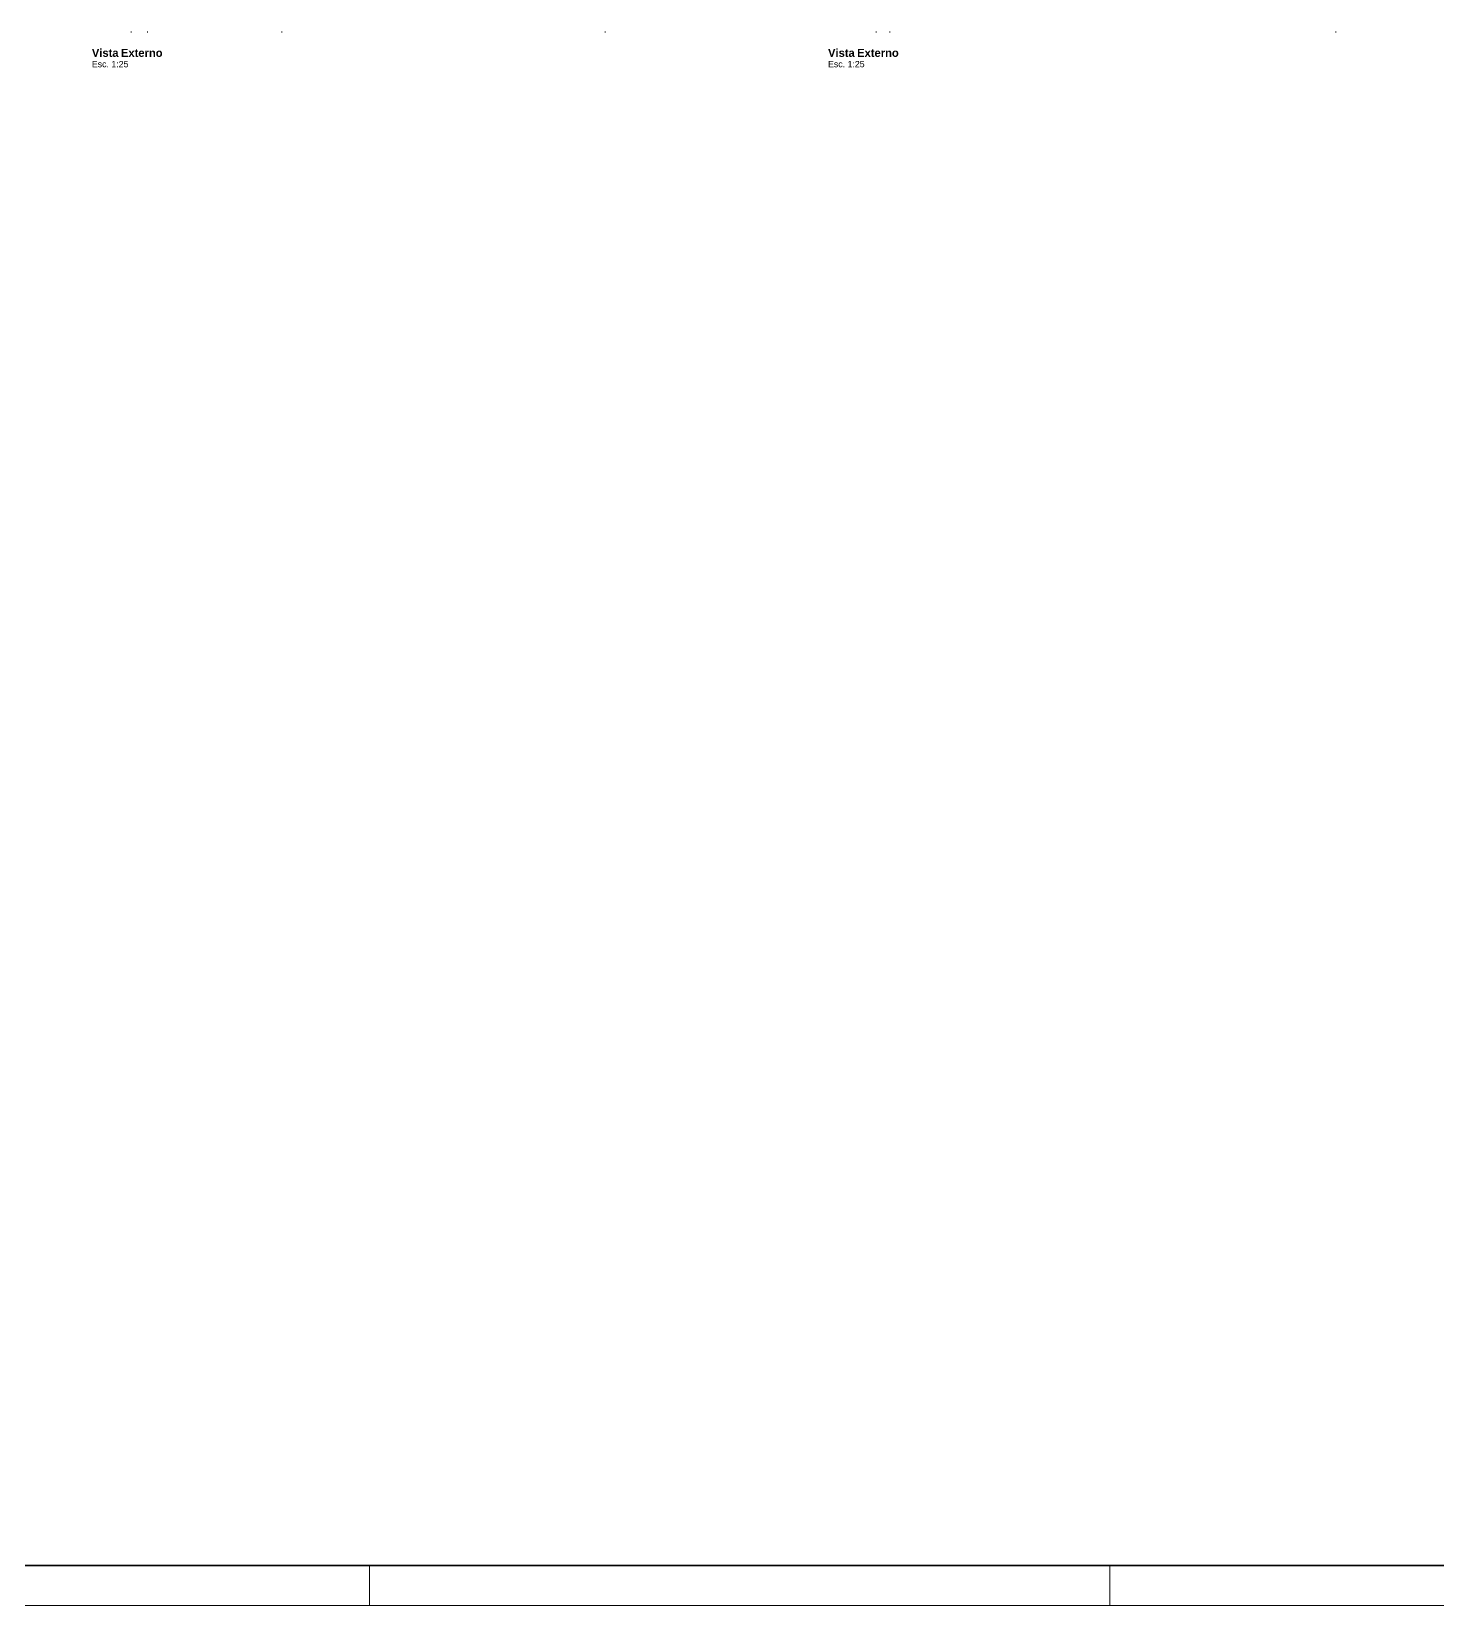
# Paper-space layout 'CAPS I e II_ FL 08.13 DETALHAMENTO DE PORTAS ' of a CAD drawing. Header units: metres. Extents: x 0 to 1400, y 0 to 841.
# Drawn here: x 549.5 to 900.9, y 0 to 393.5 of the extents above; entities that cross this region are included whole.
import ezdxf
from ezdxf.xclip import XClip

# ---------------------------------------------------------------- set-up
doc = ezdxf.new("R2010")
doc.units = ezdxf.units.M
doc.header["$MEASUREMENT"] = 0
doc.header["$XCLIPFRAME"] = 0
for name, color, linetype, lineweight in [('0_Caneta_No__1', 7, 'Continuous', 35), ('0_Caneta_No__5', 7, 'Continuous', 20), ('0_Caneta_No__7', 7, 'Continuous', 13), ('0_Caneta_No__8', 7, 'Continuous', 9)]:
    doc.layers.add(name, color=color, linetype=linetype, lineweight=lineweight)
doc.layers.add('0_Caneta_No__25', color=7, linetype='Continuous', lineweight=13, true_color=0x982312)
doc.styles.add('GENERATED_STYLE_1', font='arial.ttf')
doc.styles.add('GENERATED_STYLE_2', font='arial.ttf')

# ---------------------------------------------------------------- blocks, each defined once
blk = doc.blocks.new('Drawing_1_1', base_point=(27.6, 827.63))
at = {"layer": '0_Caneta_No__25', "color": 24, "linetype": 'Continuous', "lineweight": 13, "ltscale": 1000, "true_color": 0x982312}
for p, q in [((574.39, 393.24), (574.39, 393.49)), ((578.49, 393.24), (578.49, 393.49)), ((612.09, 393.24), (612.09, 393.49)), ((692.83, 393.24), (692.83, 393.49)), ((760.63, 393.24), (760.63, 393.49)), ((764.01, 393.24), (764.01, 393.49)), ((875.46, 393.24), (875.46, 393.49))]:
    blk.add_line(p, q, dxfattribs=at)
at = {"layer": '0_Caneta_No__5', "color": 7, "linetype": 'Continuous', "lineweight": 20, "attachment_point": 7}
for s, insert, char_height, style in [('\\A1;{\\pql;\\pt0;\\fArial|b1|i0|c0|p0;\\W1.000000;Vista }', (564.57, 387.12), 2, 'GENERATED_STYLE_2'), ('\\A1;{\\pql;\\pt0;\\fArial|b0|i0|c0|p0;\\W1.000000;Esc. 1:25}', (564.57, 384.53), 1.57, 'GENERATED_STYLE_1'), ('\\A1;{\\pql;\\pt0;\\fArial|b1|i0|c0|p0;\\W1.000000;Externo}', (571.84, 387.12), 2, 'GENERATED_STYLE_2'), ('\\A1;{\\pql;\\pt0;\\fArial|b1|i0|c0|p0;\\W1.000000;Vista }', (748.57, 387.12), 2, 'GENERATED_STYLE_2'), ('\\A1;{\\pql;\\pt0;\\fArial|b0|i0|c0|p0;\\W1.000000;Esc. 1:25}', (748.57, 384.53), 1.57, 'GENERATED_STYLE_1'), ('\\A1;{\\pql;\\pt0;\\fArial|b1|i0|c0|p0;\\W1.000000;Externo}', (755.84, 387.12), 2, 'GENERATED_STYLE_2')]:
    blk.add_mtext(s, dxfattribs=dict(at, insert=insert, char_height=char_height, style=style))

psp = doc.layouts.new('CAPS I e II_ FL 08.13 DETALHAMENTO DE PORTAS ')

# ---------------------------------------------------------------- linework, layer by layer
at = {"layer": '0_Caneta_No__1', "color": 7, "linetype": 'Continuous', "lineweight": 35, "ltscale": 1000, "flags": 128}
psp.add_lwpolyline([(1004, 10), (1390, 10), (1390, 305), (1390, 831), (25, 831), (25, 10)], close=True, dxfattribs=at)
at = {"layer": '0_Caneta_No__7', "color": 7, "linetype": 'Continuous', "lineweight": 13, "ltscale": 1000, "flags": 128}
psp.add_lwpolyline([(1400, 0), (1400, 841), (0, 841), (0, 0)], close=True, dxfattribs=at)
at = {"layer": '0_Caneta_No__8', "color": 7, "linetype": 'Continuous', "lineweight": 9, "ltscale": 1000}
for p, q in [((634, 0), (634, 10)), ((819, 0), (819, 10))]:
    psp.add_line(p, q, dxfattribs=at)

# ---------------------------------------------------------------- block references
at = {"color": 64, "linetype": 'Continuous', "lineweight": 0, "ltscale": 1000, "true_color": 0x80aa00}
ref = psp.add_blockref('Drawing_1_1', (27.6, 827.63), dxfattribs=at)
XClip(ref).set_block_clipping_path([(27.5923725369, 827.6381340294), (27.5923725369, 136.6125430929), (792.8962344417, 136.6125430929), (792.8962344417, 364.0724860526), (1394.3636701186, 364.0724860526), (1394.3636701186, 827.6381340294)])

doc.saveas('drawing.dxf')
